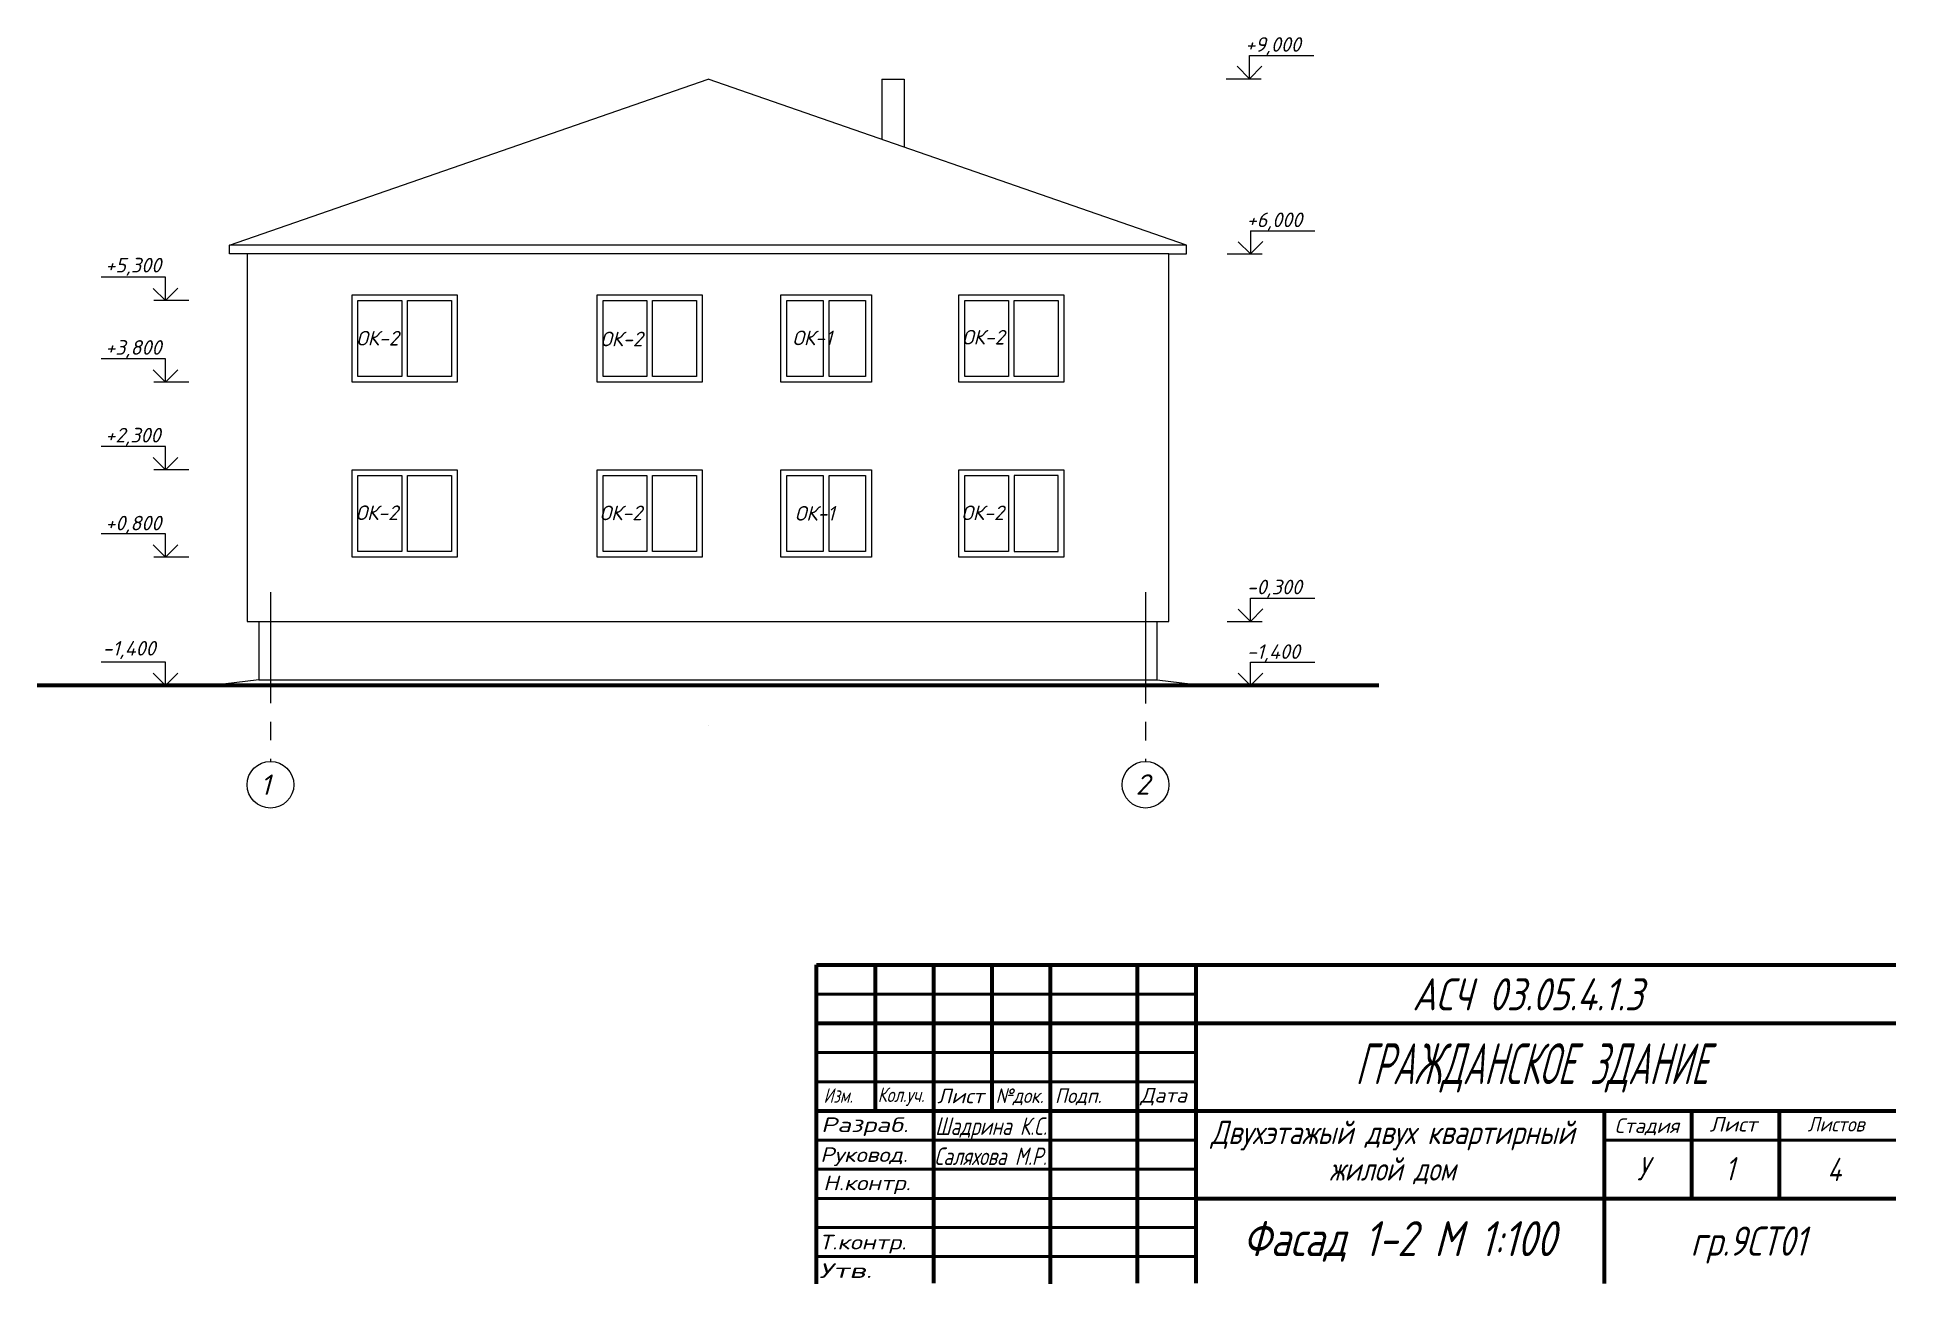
# Paper-space layout 'Лист1' of a CAD drawing. Header units: millimetres. Extents: x 78 to 396, y 5 to 219.
import ezdxf
from ezdxf.enums import TextEntityAlignment as Align

# ---------------------------------------------------------------- set-up
doc = ezdxf.new("R2010")
doc.units = ezdxf.units.MM
doc.linetypes.add('CENTER2', pattern=[28.575, 19.05, -3.175, 3.175, -3.175])
doc.layers.add('1', color=7, linetype='Continuous')
doc.styles.add('R', font='isocpeur.ttf', dxfattribs={"width": 0.4, "oblique": 15})
doc.styles.add('Аннотативный', font='isocpeui.ttf')

psp = doc.layouts.new('Лист1')

# ---------------------------------------------------------------- linework, layer by layer
at = {"color": 18, "true_color": 0x000000}
for p, q in [((285.34, 211.39), (283.22, 213.51)), ((285.34, 211.39), (285.34, 215.39)), ((285.34, 215.39), (296.34, 215.39)), ((285.34, 211.39), (287.47, 213.51)), ((110.51, 182.83), (192.51, 211.33)), ((274.51, 182.83), (192.51, 211.33)), ((222.31, 211.33), (222.31, 200.97)), ((222.31, 211.33), (226.11, 211.33)), ((226.11, 211.33), (226.11, 199.65)), ((281.34, 211.39), (287.34, 211.39)), ((285.51, 185.33), (296.51, 185.33)), ((285.51, 185.33), (285.51, 181.33)), ((110.51, 181.33), (110.51, 182.83)), ((274.51, 182.83), (110.51, 182.83)), ((274.51, 181.33), (274.51, 182.83)), ((274.51, 181.33), (274.51, 182.33)), ((285.51, 181.33), (283.38, 183.44)), ((285.51, 181.33), (287.62, 183.47)), ((112.51, 181.33), (110.51, 181.33)), ((113.51, 181.33), (112.51, 181.33)), ((271.51, 181.33), (113.51, 181.33)), ((113.51, 181.33), (113.51, 118.33)), ((271.51, 118.33), (271.51, 181.33)), ((271.51, 181.33), (273.51, 181.33)), ((273.51, 181.33), (274.51, 181.33)), ((281.51, 181.33), (287.51, 181.33)), ((99.51, 177.33), (88.51, 177.33)), ((99.51, 173.33), (97.38, 175.44)), ((99.51, 173.33), (99.51, 177.33)), ((99.51, 173.33), (101.63, 175.46)), ((103.51, 173.33), (97.51, 173.33)), ((99.51, 163.33), (88.51, 163.33)), ((99.51, 159.33), (99.51, 163.33)), ((99.51, 159.33), (97.38, 161.44)), ((103.51, 159.33), (97.51, 159.33)), ((99.51, 159.33), (101.62, 161.46)), ((99.51, 148.33), (88.51, 148.33)), ((99.51, 144.33), (99.51, 148.33)), ((99.51, 144.33), (97.38, 146.44)), ((103.51, 144.33), (97.51, 144.33)), ((99.51, 144.33), (101.64, 146.44)), ((99.51, 133.33), (88.51, 133.33)), ((99.51, 129.33), (97.39, 131.45)), ((99.51, 129.33), (99.51, 133.33)), ((99.51, 129.33), (101.64, 131.44)), ((103.51, 129.33), (97.51, 129.33)), ((267.51, 123.33), (267.51, 123.33)), ((285.51, 118.33), (285.51, 122.33)), ((285.51, 122.33), (296.51, 122.33)), ((113.51, 118.33), (271.51, 118.33)), ((115.51, 118.33), (115.51, 108.33)), ((269.51, 108.33), (269.51, 118.33)), ((281.51, 118.33), (287.51, 118.33)), ((285.51, 118.33), (283.39, 120.45)), ((285.51, 118.33), (287.62, 120.47)), ((99.51, 111.33), (88.51, 111.33)), ((99.51, 107.33), (97.38, 109.44)), ((99.51, 107.33), (99.51, 111.33)), ((99.51, 107.33), (101.64, 109.45)), ((285.51, 107.33), (283.39, 109.45)), ((285.51, 107.33), (285.51, 111.33)), ((285.51, 111.33), (296.51, 111.33)), ((285.51, 107.33), (287.63, 109.45)), ((115.51, 108.33), (107.51, 107.33)), ((115.51, 108.33), (269.51, 108.33)), ((269.51, 108.33), (277.51, 107.33)), ((192.51, 100.57), (192.51, 100.57))]:
    psp.add_line(p, q, dxfattribs=at)
at = {"color": 18, "linetype": 'CENTER2', "true_color": 0x000000}
for p, q in [((117.51, 123.36), (117.51, 94.33)), ((267.51, 123.33), (267.51, 94.33))]:
    psp.add_line(p, q, dxfattribs=at)
at = {"color": 18, "lineweight": 80, "true_color": 0x000000}
for p, q in [((307.51, 107.33), (77.51, 107.33)), ((211.13, 4.75), (211.13, 59.43)), ((211.13, 59.43), (396.13, 59.43))]:
    psp.add_line(p, q, dxfattribs=at)
at = {"color": 18, "lineweight": 70, "true_color": 0x000000}
for p, q in [((276.16, 49.39), (211.13, 49.39)), ((396.13, 49.39), (276.16, 49.39))]:
    psp.add_line(p, q, dxfattribs=at)
at = {"color": 18, "lineweight": 53, "true_color": 0x000000}
psp.add_line((211.13, 9.42), (276.16, 9.42), dxfattribs=at)
at = {"color": 18, "true_color": 0x000000}
for points in [[(131.51, 174.33), (149.51, 174.33), (149.51, 159.33), (131.51, 159.33)], [(132.51, 173.33), (140.01, 173.33), (140.01, 160.33), (132.51, 160.33)], [(141.01, 173.33), (148.51, 173.33), (148.51, 160.33), (141.01, 160.33)], [(173.51, 174.33), (191.51, 174.33), (191.51, 159.33), (173.51, 159.33)], [(174.51, 173.33), (182.01, 173.33), (182.01, 160.33), (174.51, 160.33)], [(183.01, 173.33), (190.51, 173.33), (190.51, 160.33), (183.01, 160.33)], [(205.01, 174.33), (220.51, 174.33), (220.51, 159.33), (205.01, 159.33)], [(206.01, 173.33), (212.26, 173.33), (212.26, 160.33), (206.01, 160.33)], [(213.26, 173.33), (219.51, 173.33), (219.51, 160.33), (213.26, 160.33)], [(235.51, 174.33), (253.51, 174.33), (253.51, 159.33), (235.51, 159.33)], [(236.51, 173.33), (244.01, 173.33), (244.01, 160.33), (236.51, 160.33)], [(245.01, 173.33), (252.51, 173.33), (252.51, 160.33), (245.01, 160.33)], [(131.51, 144.33), (149.51, 144.33), (149.51, 129.33), (131.51, 129.33)], [(173.51, 144.33), (191.51, 144.33), (191.51, 129.33), (173.51, 129.33)], [(205.01, 144.33), (220.51, 144.33), (220.51, 129.33), (205.01, 129.33)], [(235.51, 144.33), (253.51, 144.33), (253.51, 129.33), (235.51, 129.33)], [(132.51, 143.33), (140.01, 143.33), (140.01, 130.33), (132.51, 130.33)], [(141.01, 143.33), (148.51, 143.33), (148.51, 130.33), (141.01, 130.33)], [(174.51, 143.33), (182.01, 143.33), (182.01, 130.33), (174.51, 130.33)], [(183.01, 143.33), (190.51, 143.33), (190.51, 130.33), (183.01, 130.33)], [(206.01, 143.33), (212.26, 143.33), (212.26, 130.33), (206.01, 130.33)], [(213.26, 143.33), (219.51, 143.33), (219.51, 130.33), (213.26, 130.33)], [(236.51, 143.33), (244.01, 143.33), (244.01, 130.33), (236.51, 130.33)], [(245.01, 130.33), (252.51, 130.33), (252.51, 143.33), (245.01, 143.33)]]:
    psp.add_lwpolyline(points, close=True, dxfattribs=at)
at = {"color": 18, "lineweight": 70, "true_color": 0x000000}
for points in [[(221.16, 59.42), (221.16, 34.4)], [(231.15, 59.42), (231.15, 4.84)], [(241.15, 59.42), (241.15, 34.4)], [(251.14, 59.42), (251.14, 4.76)], [(266.16, 4.84), (266.16, 59.42)], [(276.16, 59.42), (276.16, 4.84)], [(211.13, 34.4), (396.13, 34.4)], [(346.13, 34.4), (346.13, 4.8)], [(361.12, 34.4), (361.12, 19.41)], [(376.15, 34.4), (376.15, 19.41)], [(276.16, 19.41), (396.13, 19.41)]]:
    psp.add_lwpolyline(points, dxfattribs=at)
at = {"color": 18, "lineweight": 53, "true_color": 0x000000}
for points in [[(211.13, 54.42), (276.16, 54.42)], [(211.13, 44.39), (276.16, 44.39)], [(211.13, 39.39), (276.16, 39.39)], [(211.13, 29.4), (276.16, 29.4)], [(346.13, 29.4), (396.13, 29.4)], [(276.16, 24.41), (211.13, 24.41)], [(211.13, 19.41), (276.16, 19.41)], [(276.16, 14.42), (211.13, 14.42)]]:
    psp.add_lwpolyline(points, dxfattribs=at)
at = {"color": 18, "true_color": 0x000000}
for centre in [(117.51, 90.33), (267.51, 90.33)]:
    psp.add_circle(centre, 4, dxfattribs=at)

# ---------------------------------------------------------------- texts
at = {"color": 18, "true_color": 0x000000, "style": 'Аннотативный'}
for s, height, p in [('+9,000', 2.5, (284.6, 216.01)), ('+6,000', 2.5, (284.86, 185.94)), ('+5,300', 2.5, (89.21, 178.17)), ('+3,800', 2.5, (89.2, 164.06)), ('ОК-2', 2.5, (132.21, 165.64)), ('ОК-2', 2.5, (174.04, 165.51)), ('ОК-1', 2.5, (206.97, 165.69)), ('ОК-2', 2.5, (236.06, 165.81)), ('+2,300', 2.5, (89.21, 149.02)), ('ОК-2', 2.5, (132.1, 135.72)), ('ОК-2', 2.5, (173.93, 135.68)), ('ОК-2', 2.5, (235.94, 135.7)), ('+0,800', 2.5, (89.21, 133.94)), ('-0,300', 2.5, (284.86, 122.98)), ('-1,400', 2.5, (88.71, 112.47)), ('-1,400', 2.5, (284.87, 111.9)), ('1', 3.5, (115.76, 88.59)), ('2', 3.5, (265.83, 88.62))]:
    psp.add_text(s, height=height, dxfattribs=at).set_placement(p)
at = {"style": 'R', "oblique": 15}
for s, width, p, p2 in [('Изм.', 0.784314, (212.32, 35.79), (217.32, 35.79)), ('Кол.уч.', 0.761905, (221.6, 35.92), (229.6, 35.92)), ('№док.', 0.910801, (241.82, 35.76), (250.01, 35.76)), ('Дата', 0.941176, (266.62, 35.84), (274.62, 35.84)), ('Лист', 1.066667, (231.79, 35.71), (239.79, 35.71)), ('Разраб.', 1.263158, (211.89, 30.78), (226.89, 30.78)), ('Лист', 1.081236, (364.22, 30.85), (372.33, 30.85)), ('Листов', 0.884836, (381.02, 30.87), (390.75, 30.87)), ('Руковод.', 1.132075, (211.75, 25.65), (226.75, 25.65)), ('Н.контр.', 1.176471, (212.24, 20.8), (227.24, 20.8)), ('Т.контр.', 1.176471, (211.54, 10.65), (226.54, 10.65)), ('Утв.', 1.353067, (211.53, 5.77), (220.66, 5.77))]:
    psp.add_text(s, height=2.5, dxfattribs=dict(at, width=width)).set_placement(p, p2, align=Align.FIT)
psp.add_text('Подп.', height=2.5, dxfattribs=at).set_placement((251.98, 35.76), (259.98, 35.76), align=Align.FIT)
psp.add_text('Стадия', height=2.5, dxfattribs=at).set_placement((353.45, 31.87), align=Align.MIDDLE_CENTER)
at = {"color": 18, "true_color": 0x000000, "insert": (207.39, 138.11), "char_height": 2.5, "width": 7.533, "attachment_point": 1, "style": 'Аннотативный'}
psp.add_mtext('ОК-1', dxfattribs=at)
at = {"layer": '1', "style": 'R', "oblique": 15}
for s, height, width, p, p2 in [('АСЧ 03.05.4.1.3', 5.5, 0.798282, (313.25, 51.64), (352.77, 51.64)), ('ГРАЖДАНСКОЕ ЗДАНИЕ', 7, 0.597692, (303.49, 38.99), (363.95, 38.99)), ('Шадрина К.С.', 3, 0.787336, (231.45, 30.28), (250.59, 30.28)), ('Двухэтажый двух квартирный', 4, 0.811249, (278.72, 28.71), (341.02, 28.71)), ('Саляхова М.Р.', 3, 0.738111, (231.31, 25.12), (250.57, 25.12)), ('жилой дом', 4, 0.830942, (299.04, 22.44), (320.65, 22.44)), ('Фасад 1-2 М 1:100', 6, 0.798395, (284.15, 9.5), (337.8, 9.5))]:
    psp.add_text(s, height=height, dxfattribs=dict(at, width=width)).set_placement(p, p2, align=Align.FIT)
at = {"layer": '1', "style": 'R', "oblique": 15, "width": 0.8}
for s, height, p in [('У', 4, (351.78, 22.49)), ('1', 4, (366.83, 22.49)), ('4', 4, (384.36, 22.36)), ('гр.9СТ01', 5, (360.96, 9.58))]:
    psp.add_text(s, height=height, dxfattribs=at).set_placement(p)

doc.saveas('drawing.dxf')
